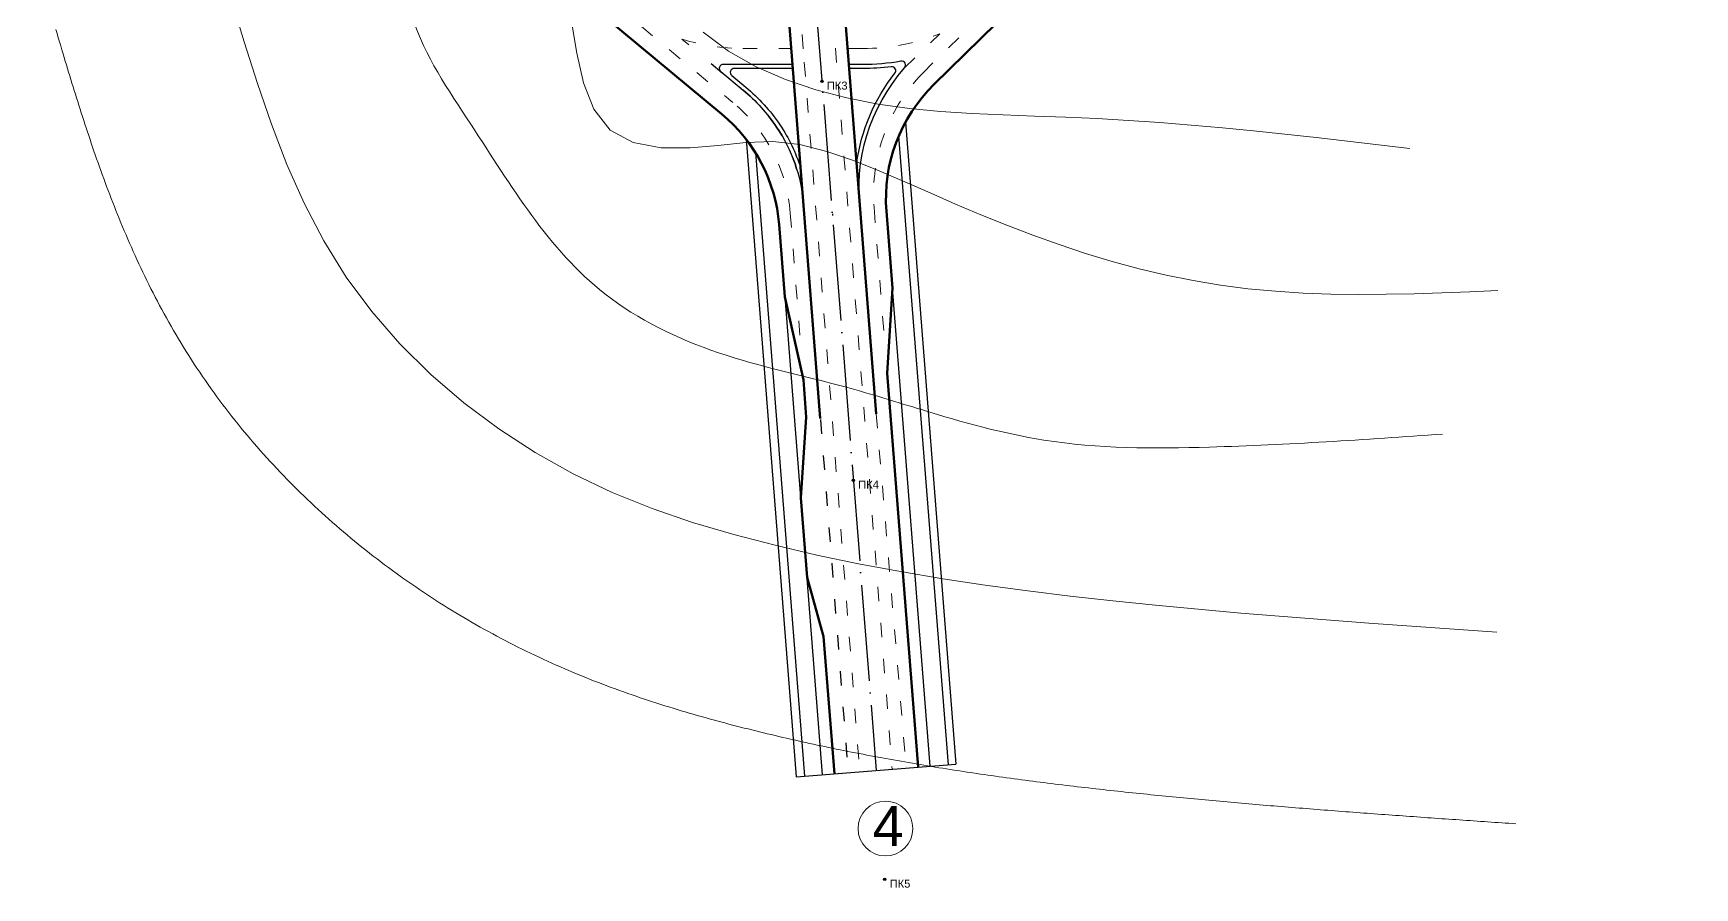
# Model space of a CAD drawing. Header units: millimetres. Extents: x -2123 to 34701, y -1286 to 835.
# Drawn here: x 2070.2 to 2485.4, y -488.8 to -275.3 of the extents above; entities that cross this region are included whole.
import ezdxf

# ---------------------------------------------------------------- set-up
doc = ezdxf.new("R2010")
doc.units = ezdxf.units.MM
doc.linetypes.add('ACAD_ISO03W100', pattern=[30, 12, -18])
doc.linetypes.add('ACAD_ISO04W100', pattern=[30, 24, -3, 0, -3])
for name, color, linetype, lineweight in [('1 Відмітки', 7, 'Continuous', 25), ('Горизонталі', 7, 'Continuous', 18), ('Дор. Розм.', 7, 'Continuous', 50), ('дорога', 126, 'Continuous', 25), ('Текст', 7, 'Continuous', 15)]:
    doc.layers.add(name, color=color, linetype=linetype, lineweight=lineweight)
doc.layers.add('Вісь', color=170, linetype='ACAD_ISO04W100')
doc.layers.add('Осі', color=164, linetype='Continuous')
doc.styles.get("Standard").update_dxf_attribs({"font": 'arial.ttf'})

# ---------------------------------------------------------------- blocks, each defined once
blk = doc.blocks.new('6')
at = {"layer": '1 Відмітки', "transparency": 33554559}
h = blk.add_hatch(color=256, dxfattribs=at)
h.dxf.hatch_style = 1
edge = h.paths.add_edge_path()
edge.add_arc((-467.51, 342.13), 0.2, 0, 360)
at = {"layer": '1 Відмітки'}
blk.add_circle((-467.51, 342.13), 0.2, dxfattribs=at)

msp = doc.modelspace()

# ---------------------------------------------------------------- linework, layer by layer
at = {"layer": 'Вісь', "elevation": -200}
msp.add_lwpolyline([(2260.642, -203.13), (2280.847, -459.5)], dxfattribs=at)
at = {"layer": 'Горизонталі'}
for points, elevation in [([(2435.924, -424.941), (2425.263, -424.206), (2414.601, -423.461), (2403.94, -422.697), (2393.279, -421.902), (2382.619, -421.069), (2371.96, -420.186), (2361.301, -419.244), (2350.644, -418.233), (2339.988, -417.142), (2329.338, -415.955), (2318.702, -414.651), (2308.087, -413.211), (2297.499, -411.614), (2286.946, -409.841), (2276.434, -407.87), (2265.971, -405.682), (2255.564, -403.256), (2245.222, -400.567), (2234.972, -397.539), (2224.851, -394.07), (2214.897, -390.057), (2205.146, -385.406), (2195.661, -380.099), (2186.514, -374.167), (2177.778, -367.642), (2169.528, -360.555), (2161.837, -352.937), (2154.778, -344.82), (2148.425, -336.236), (2142.832, -327.218), (2137.931, -317.815), (2133.606, -308.084), (2129.74, -298.081), (2126.218, -287.859), (2122.924, -277.476), (2119.773, -266.988)], -200), ([(2436.155, -339.608), (2429.181, -339.908), (2422.21, -340.182), (2415.244, -340.403), (2408.286, -340.545), (2401.34, -340.583), (2394.409, -340.489), (2387.494, -340.238), (2380.6, -339.804), (2373.728, -339.16), (2366.881, -338.28), (2360.064, -337.145), (2353.278, -335.763), (2346.529, -334.153), (2339.82, -332.334), (2333.156, -330.322), (2326.539, -328.136), (2319.974, -325.795), (2313.465, -323.316), (2307.015, -320.718), (2300.63, -318.018), (2294.302, -315.243), (2287.985, -312.457), (2281.617, -309.738), (2275.136, -307.161), (2268.501, -304.848), (2261.763, -303.123), (2254.997, -302.363), (2248.223, -302.611), (2241.368, -303.344), (2234.351, -303.985), (2227.11, -303.957), (2220.099, -302.669), (2214.32, -299.523), (2210.313, -294.34), (2207.705, -287.718), (2206.025, -280.34), (2204.814, -272.87)], 2), ([(2440.645, -472.832), (2439.767, -472.772), (2438.89, -472.711), (2438.012, -472.651), (2437.133, -472.59), (2436.255, -472.53), (2435.376, -472.469), (2434.496, -472.409), (2433.617, -472.348), (2432.737, -472.287), (2431.856, -472.226), (2430.976, -472.166), (2430.095, -472.105), (2429.214, -472.043), (2428.332, -471.982), (2427.45, -471.921), (2426.568, -471.86), (2425.685, -471.798), (2424.802, -471.737), (2423.919, -471.675), (2423.035, -471.613), (2422.151, -471.551), (2421.267, -471.489), (2420.382, -471.427), (2419.497, -471.364), (2418.612, -471.302), (2417.726, -471.239), (2416.84, -471.176), (2415.954, -471.113), (2415.067, -471.05), (2414.18, -470.986), (2413.293, -470.923), (2412.405, -470.859), (2411.517, -470.795), (2410.629, -470.731), (2409.74, -470.666), (2408.851, -470.601), (2407.962, -470.537), (2407.072, -470.471), (2406.182, -470.406), (2405.292, -470.34), (2404.401, -470.275), (2403.51, -470.208), (2402.619, -470.142), (2401.727, -470.075), (2400.835, -470.009), (2399.943, -469.941), (2399.05, -469.874), (2398.157, -469.806), (2397.264, -469.738), (2396.37, -469.67), (2395.476, -469.601), (2394.582, -469.532), (2393.688, -469.463), (2392.793, -469.393), (2391.897, -469.323), (2391.002, -469.253), (2390.106, -469.183), (2389.209, -469.112), (2388.313, -469.04), (2387.416, -468.969), (2386.519, -468.897), (2385.621, -468.824), (2384.723, -468.752), (2383.825, -468.678), (2382.926, -468.605), (2382.028, -468.531), (2381.128, -468.457), (2380.229, -468.382), (2379.329, -468.307), (2378.429, -468.231), (2377.528, -468.155), (2376.627, -468.079), (2375.726, -468.002), (2374.825, -467.925), (2373.923, -467.847), (2373.021, -467.769), (2372.118, -467.69), (2371.215, -467.611), (2370.312, -467.532), (2369.409, -467.452), (2368.505, -467.371), (2367.601, -467.29), (2366.696, -467.209), (2365.792, -467.127), (2364.887, -467.044), (2363.981, -466.961), (2363.075, -466.877), (2362.169, -466.793), (2361.263, -466.709), (2360.356, -466.624), (2359.449, -466.538), (2358.542, -466.452), (2357.634, -466.365), (2356.726, -466.278), (2355.818, -466.19), (2354.91, -466.101), (2354.001, -466.012), (2353.092, -465.923), (2352.182, -465.833), (2351.272, -465.742), (2350.361, -465.65), (2349.45, -465.558), (2348.538, -465.465), (2347.626, -465.372), (2346.713, -465.278), (2345.799, -465.183), (2344.885, -465.087), (2343.97, -464.991), (2343.055, -464.894), (2342.138, -464.797), (2341.221, -464.698), (2340.304, -464.599), (2339.385, -464.499), (2338.466, -464.398), (2337.547, -464.296), (2336.627, -464.194), (2335.706, -464.09), (2334.784, -463.986), (2333.862, -463.881), (2332.939, -463.775), (2332.016, -463.668), (2331.092, -463.56), (2330.168, -463.452), (2329.243, -463.342), (2328.317, -463.232), (2327.39, -463.12), (2326.464, -463.008), (2325.536, -462.894), (2324.608, -462.78), (2323.677, -462.664), (2322.748, -462.547), (2321.818, -462.43), (2320.888, -462.311), (2319.957, -462.192), (2319.025, -462.071), (2318.093, -461.949), (2317.16, -461.826), (2316.227, -461.702), (2315.294, -461.577), (2314.359, -461.45), (2313.424, -461.323), (2312.489, -461.194), (2311.553, -461.064), (2310.617, -460.933), (2309.68, -460.801), (2308.742, -460.667), (2307.804, -460.533), (2306.866, -460.397), (2305.927, -460.259), (2304.987, -460.121), (2304.047, -459.981), (2303.107, -459.84), (2302.166, -459.697), (2301.224, -459.553), (2300.282, -459.408), (2299.34, -459.261), (2298.397, -459.113), (2297.454, -458.964), (2296.51, -458.813), (2295.566, -458.661), (2294.621, -458.507), (2293.676, -458.352), (2292.73, -458.195), (2291.784, -458.037), (2290.837, -457.878), (2289.89, -457.717), (2288.943, -457.554), (2287.995, -457.39), (2287.047, -457.224), (2286.098, -457.057), (2285.149, -456.888), (2284.2, -456.717), (2283.25, -456.545), (2282.3, -456.371), (2281.349, -456.196), (2280.398, -456.019), (2279.447, -455.84), (2278.495, -455.66), (2277.543, -455.477), (2276.59, -455.294), (2275.637, -455.108), (2274.684, -454.921), (2273.73, -454.732), (2272.776, -454.541), (2271.822, -454.348), (2270.867, -454.154), (2269.912, -453.957), (2268.957, -453.759), (2268.001, -453.559), (2267.045, -453.358), (2266.089, -453.154), (2265.132, -452.948), (2264.175, -452.741), (2263.218, -452.531), (2262.26, -452.32), (2261.303, -452.107), (2260.344, -451.891), (2259.386, -451.674), (2258.427, -451.455), (2257.468, -451.233), (2256.509, -451.01), (2255.55, -450.785), (2254.59, -450.557), (2253.63, -450.328), (2252.67, -450.096), (2251.71, -449.862), (2250.749, -449.626), (2249.788, -449.388), (2248.827, -449.148), (2247.865, -448.906), (2246.901, -448.66), (2245.934, -448.412), (2244.964, -448.161), (2243.991, -447.907), (2243.015, -447.649), (2242.036, -447.388), (2241.054, -447.123), (2240.07, -446.855), (2239.082, -446.584), (2238.091, -446.309), (2237.098, -446.03), (2236.102, -445.747), (2235.104, -445.46), (2234.102, -445.169), (2233.098, -444.874), (2232.091, -444.575), (2231.082, -444.272), (2230.07, -443.964), (2229.055, -443.652), (2228.038, -443.335), (2227.018, -443.013), (2225.997, -442.687), (2224.972, -442.356), (2223.946, -442.02), (2222.917, -441.679), (2221.886, -441.332), (2220.852, -440.981), (2219.817, -440.624), (2218.779, -440.262), (2217.74, -439.894), (2216.698, -439.521), (2215.654, -439.142), (2214.608, -438.758), (2213.561, -438.367), (2212.511, -437.971), (2211.46, -437.568), (2210.407, -437.159), (2209.352, -436.744), (2208.296, -436.323), (2207.238, -435.895), (2206.179, -435.461), (2205.118, -435.02), (2204.056, -434.572), (2202.993, -434.118), (2201.928, -433.656), (2200.863, -433.188), (2199.796, -432.713), (2198.728, -432.23), (2197.659, -431.74), (2196.592, -431.244), (2195.526, -430.741), (2194.462, -430.232), (2193.4, -429.718), (2192.342, -429.198), (2191.286, -428.672), (2190.232, -428.14), (2189.181, -427.603), (2188.133, -427.06), (2187.087, -426.511), (2186.044, -425.956), (2185.003, -425.395), (2183.966, -424.829), (2182.93, -424.257), (2181.898, -423.679), (2180.868, -423.096), (2179.841, -422.507), (2178.817, -421.912), (2177.796, -421.312), (2176.778, -420.706), (2175.762, -420.094), (2174.749, -419.476), (2173.74, -418.853), (2172.733, -418.224), (2171.729, -417.59), (2170.728, -416.949), (2169.731, -416.304), (2168.736, -415.652), (2167.745, -414.995), (2166.756, -414.332), (2165.771, -413.664), (2164.789, -412.99), (2163.81, -412.31), (2162.835, -411.625), (2161.863, -410.934), (2160.894, -410.237), (2159.929, -409.535), (2158.967, -408.827), (2158.008, -408.114), (2157.053, -407.395), (2156.101, -406.67), (2155.153, -405.939), (2154.208, -405.203), (2153.267, -404.462), (2152.33, -403.714), (2151.397, -402.961), (2150.467, -402.202), (2149.541, -401.438), (2148.618, -400.668), (2147.7, -399.892), (2146.786, -399.111), (2145.875, -398.324), (2144.968, -397.531), (2144.066, -396.732), (2143.167, -395.928), (2142.273, -395.118), (2141.383, -394.303), (2140.497, -393.482), (2139.615, -392.655), (2138.737, -391.822), (2137.864, -390.984), (2136.995, -390.139), (2136.13, -389.29), (2135.27, -388.434), (2134.414, -387.572), (2133.563, -386.705), (2132.717, -385.832), (2131.875, -384.953), (2131.038, -384.069), (2130.205, -383.178), (2129.378, -382.282), (2128.555, -381.38), (2127.738, -380.472), (2126.925, -379.558), (2126.117, -378.639), (2125.315, -377.713), (2124.518, -376.782), (2123.725, -375.845), (2122.939, -374.902), (2122.157, -373.953), (2121.381, -372.998), (2120.61, -372.037), (2119.845, -371.071), (2119.085, -370.098), (2118.331, -369.12), (2117.583, -368.135), (2116.841, -367.145), (2116.104, -366.149), (2115.373, -365.146), (2114.648, -364.138), (2113.93, -363.124), (2113.217, -362.104), (2112.511, -361.078), (2111.81, -360.045), (2111.117, -359.007), (2110.43, -357.965), (2109.753, -356.921), (2109.086, -355.876), (2108.428, -354.831), (2107.779, -353.784), (2107.14, -352.738), (2106.509, -351.691), (2105.888, -350.644), (2105.275, -349.597), (2104.672, -348.55), (2104.077, -347.503), (2103.49, -346.456), (2102.913, -345.41), (2102.343, -344.364), (2101.782, -343.319), (2101.229, -342.274), (2100.683, -341.23), (2100.146, -340.187), (2099.616, -339.145), (2099.094, -338.104), (2098.58, -337.064), (2098.073, -336.025), (2097.573, -334.987), (2097.08, -333.951), (2096.595, -332.916), (2096.116, -331.882), (2095.644, -330.851), (2095.179, -329.821), (2094.72, -328.792), (2094.268, -327.766), (2093.822, -326.741), (2093.382, -325.718), (2092.949, -324.697), (2092.521, -323.678), (2092.099, -322.661), (2091.683, -321.647), (2091.272, -320.634), (2090.867, -319.623), (2090.467, -318.615), (2090.072, -317.609), (2089.683, -316.606), (2089.299, -315.605), (2088.919, -314.606), (2088.544, -313.61), (2088.175, -312.616), (2087.809, -311.625), (2087.448, -310.637), (2087.092, -309.651), (2086.739, -308.668), (2086.391, -307.688), (2086.047, -306.71), (2085.707, -305.735), (2085.37, -304.763), (2085.038, -303.794), (2084.709, -302.827), (2084.383, -301.864), (2084.061, -300.903), (2083.743, -299.946), (2083.427, -298.991), (2083.115, -298.04), (2082.806, -297.091), (2082.5, -296.146), (2082.197, -295.204), (2081.896, -294.265), (2081.599, -293.329), (2081.303, -292.396), (2081.011, -291.467), (2080.721, -290.541), (2080.433, -289.618), (2080.147, -288.698), (2079.864, -287.782), (2079.583, -286.871), (2079.304, -285.962), (2079.027, -285.056), (2078.752, -284.153), (2078.478, -283.253), (2078.202, -282.345), (2077.922, -281.418), (2077.637, -280.471), (2077.349, -279.505), (2077.056, -278.518), (2076.761, -277.512), (2076.462, -276.485), (2076.162, -275.438), (2075.86, -274.371)], 5), ([(2237.639, -275.059), (2243.96, -279.773), (2250.835, -283.703), (2258.135, -286.919), (2265.731, -289.494), (2273.494, -291.501), (2281.304, -293.012), (2289.12, -294.108), (2296.94, -294.872), (2304.763, -295.388), (2312.588, -295.741), (2320.413, -296.013), (2328.237, -296.29), (2336.059, -296.647), (2343.879, -297.106), (2351.697, -297.656), (2359.512, -298.286), (2367.327, -298.988), (2375.139, -299.75), (2382.951, -300.563), (2390.761, -301.416), (2398.571, -302.3), (2406.381, -303.204), (2414.19, -304.118)], 1)]:
    msp.add_lwpolyline(points, dxfattribs=dict(at, elevation=elevation))
at = {"layer": 'Горизонталі', "lineweight": 20}
msp.add_spline([(2422.319, -375.484, -200), (2364.144, -378.724, -200), (2322.735, -376.968, -200), (2292.368, -369.445, -200), (2273.043, -363.676, -200), (2241.421, -355.149, -200), (2213.02, -340.43, -200), (2179.523, -298.052, -200), (2164.958, -271.37, -200), (2162.448, -255.369, -200), (2172.831, -208.787, -200), (2178.172, -169.995, -200), (2182.647, -155.29, -200), (2215.165, -125.123, -200), (2252.692, -104.56, -200), (2284.816, -83.744, -200), (2372.173, -47.832, -200)], degree=3, dxfattribs=at)
at = {"layer": 'Дор. Розм.', "color": 0, "elevation": -200}
for points in [[(2247.893, -129.846), (2266.859, -371.543)], [(2261.892, -128.746), (2280.857, -370.444)], [(2283.55, -360.271), (2284.902, -338.995)], [(2262.632, -361.918), (2257.99, -341.179)], [(2283.55, -360.271), (2291.315, -458.678)], [(2262.632, -361.918), (2263.364, -371.216)], [(2263.364, -371.216), (2262.038, -391.382), (2263.604, -411.32), (2267.681, -426.046)], [(2267.681, -426.046), (2270.379, -460.323)]]:
    msp.add_lwpolyline(points, dxfattribs=at)
for points in [[(2070.197, -234.483), (2154.502, -234.579, -0.1747608), (2180.017, -243.811), (2242.253, -295.512, -0.2024604), (2256.57, -323.141), (2257.99, -341.179)], [(2284.902, -338.995), (2283.392, -319.816, -0.2220612), (2295.271, -288.108), (2338.054, -246.181, -0.196584), (2366.097, -234.75), (2376.097, -234.761)]]:
    msp.add_lwpolyline(points, format="xyb", dxfattribs=at)
at = {"layer": 'дорога', "lineweight": 30, "elevation": -200}
for points in [[(2259.921, -283.129), (2242.613, -283.109, 0.7024742), (2241.973, -284.879), (2247.592, -289.547, -0.0710088), (2255.939, -298.764, -0.1296288), (2262.668, -318.02), (2263.124, -323.825)], [(2260, -284.129), (2245.385, -284.112, 0.7024742), (2244.745, -285.882), (2248.231, -288.777, -0.0710088), (2256.767, -298.205, -0.0734907), (2261.953, -309.013, -0.0734907)], [(2276.912, -320.161), (2276.912, -320.161, -0.2163802), (2287.939, -283.986, 0.7075486), (2287.02, -282.34, -0.0431061), (2277.418, -283.149), (2274.007, -283.145)], [(2275.951, -307.916, -0.1336281), (2285.53, -285.318, 0.6702987), (2284.62, -283.707, -0.0316959), (2277.415, -284.149), (2274.086, -284.145)]]:
    msp.add_lwpolyline(points, format="xyb", dxfattribs=at)
at = {"layer": 'дорога', "elevation": -200}
for points in [[(2288.123, -297.577), (2300.722, -457.939)], [(2248.333, -301.807), (2260.846, -461.072)], [(2286.431, -301.087), (2298.792, -458.09)], [(2250.637, -305.119), (2262.902, -460.91)], [(2294.305, -458.439), (2284.902, -338.995)], [(2257.99, -341.179), (2267.369, -460.559)], [(2260.846, -461.072), (2300.722, -457.939)]]:
    msp.add_lwpolyline(points, dxfattribs=at)
msp.add_lwpolyline([(2269.887, -320.438, -0.002051), (2269.934, -320.876), (2269.934, -320.876)], format="xyb", dxfattribs=at)
msp.add_lwpolyline([(2269.934, -320.876), (2269.934, -320.876)], close=True, dxfattribs=at)
at = {"layer": 'Осі', "color": 0, "linetype": 'ACAD_ISO03W100', "lineweight": 20, "ltscale": 0.3, "elevation": -200}
for points in [[(2239.771, 11.435), (2262.875, -282.576)], [(2262.178, -171.388), (2284.835, -459.187)], [(2262.875, -282.576), (2276.733, -459.823)], [(2280.857, -370.444), (2288.324, -458.912)]]:
    msp.add_lwpolyline(points, dxfattribs=at)
for points in [[(2282.721, -349.581), (2280.401, -320.052, -0.222018), (2292.452, -285.272), (2335.235, -243.345, -0.1817468), (2366.101, -231.25), (2485.378, -231.386)], [(2215.262, -267.889), (2245.036, -292.624, -0.2024687), (2259.353, -320.254), (2261.795, -351.28)], [(2232.282, -276.828), (2234.008, -278.262, -0.2024687), (2234.008, -278.262), (2234.008, -278.262)], [(2232.282, -276.828, 0.0745208), (2247.526, -279.115), (2259.608, -279.129)], [(2273.693, -279.145), (2277.422, -279.149, 0.0953762), (2296.735, -275.474)], [(2287.939, -283.986, -0.177026), (2287.939, -283.986), (2296.735, -275.474)]]:
    msp.add_lwpolyline(points, format="xyb", dxfattribs=at)
at = {"layer": 'Осі', "color": 0, "linetype": 'ACAD_ISO03W100', "ltscale": 0.3, "elevation": -200}
msp.add_lwpolyline([(2239.6, -282.908), (2247.592, -289.547, -0.0710088), (2255.939, -298.764, -0.1296288), (2262.668, -318.02), (2273.827, -460.052)], format="xyb", dxfattribs=at)
at = {"layer": 'Текст', "color": 0, "lineweight": 20}
msp.add_circle((2283.14, -474.015, -1.649), 6.847, dxfattribs=at)

# ---------------------------------------------------------------- block references
at = {"layer": '1 Відмітки', "color": 0, "xscale": 1.5, "yscale": 1.5, "zscale": 1.5}
for p in [(2968.554, -800.509, 1.827), (2976.402, -900.195, 0.769), (2984.249, -999.881, -0.288)]:
    msp.add_blockref('6', p, dxfattribs=at)

# ---------------------------------------------------------------- texts
at = {"layer": '1 Відмітки', "color": 0, "char_height": 2, "attachment_point": 1}
for s, insert in [('ПК3', (2268.49, -287.412, 1.827)), ('ПК4', (2276.338, -387.098, 0.769)), ('ПК5', (2284.186, -486.784, -0.288))]:
    msp.add_mtext_dynamic_manual_height_columns(s, width=7.02543, gutter_width=12.5, heights=[0], dxfattribs=dict(at, insert=insert))
at = {"layer": 'Текст', "color": 0, "insert": (2279.953, -468.369, -1.649), "char_height": 10, "attachment_point": 1}
msp.add_mtext_dynamic_manual_height_columns('4', width=4.68276, gutter_width=12.5, heights=[0], dxfattribs=at)

doc.saveas('drawing.dxf')
